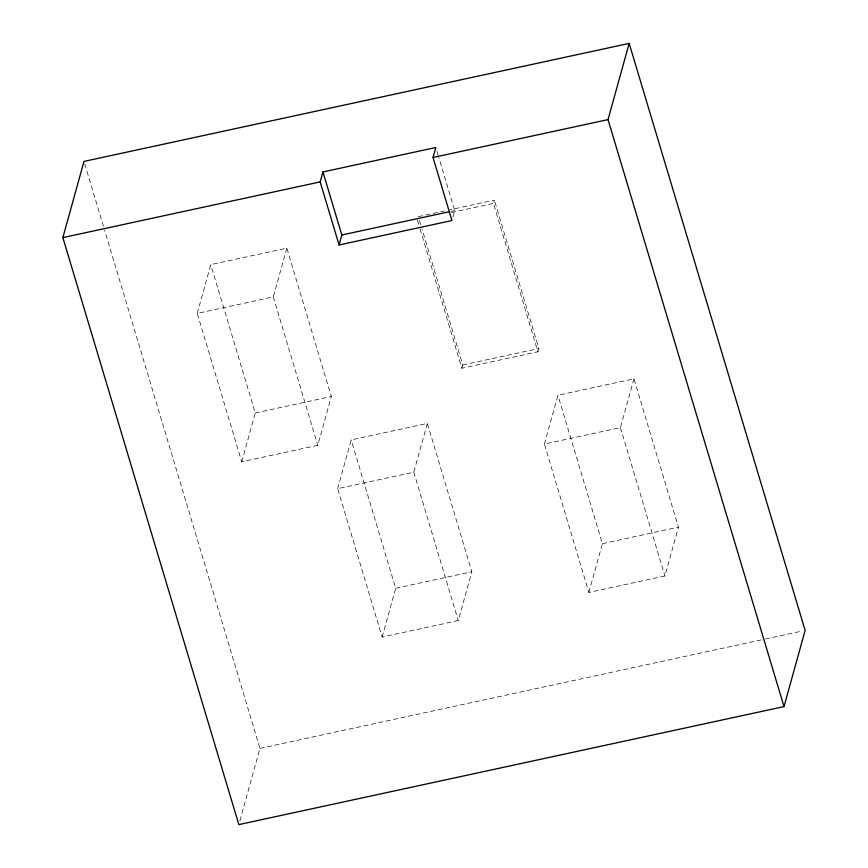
<?xml version="1.0" encoding="UTF-8"?>
<svg xmlns="http://www.w3.org/2000/svg" width="868" height="868" viewBox="0 0 868 868"><rect width="100%" height="100%" fill="white"/><g stroke="black" fill="none" stroke-linecap="round" stroke-linejoin="round"><path stroke-width="0.65" stroke-dasharray="4.34 3.25" d="M197.242 313.402L210.772 264.621L286.841 248.15L331.326 396.513L317.796 445.306L241.727 461.765L197.242 313.402L273.312 296.932L286.841 248.15M241.727 461.765L255.257 412.984L210.772 264.621M239.915 820.727L259.966 748.4L104.627 230.237M337.663 488.673L351.193 439.892L427.338 423.41L471.812 571.773L458.282 620.555L382.148 637.036L337.663 488.673L413.808 472.192L427.338 423.41M452.977 216.794L454.702 210.566L438.893 157.802M420.09 228.924L461.863 368.26L537.932 351.8L493.458 203.427L494.369 200.161L449.776 209.806M382.148 637.036L395.678 588.254L351.193 439.892M461.863 368.26L462.774 364.983L422.163 229.521M537.932 351.8L538.844 348.524L494.369 200.161M544.399 444.069L557.929 395.287L633.955 378.828L678.44 527.191L664.91 575.972L588.873 592.432L544.399 444.069L620.425 427.609L633.955 378.828M588.873 592.432L602.403 543.65L557.929 395.287M418.289 216.62L444.524 210.946M450.774 211.412L454.702 210.566M451.49 212.519L493.458 203.427M462.774 364.983L538.844 348.524M255.257 412.984L331.326 396.513M395.678 588.254L471.812 571.773M602.403 543.65L678.44 527.191M259.966 748.4L764.122 639.271M765.446 638.989L802.488 630.971M620.425 427.609L664.91 575.972M436.962 151.368L438.503 156.522M419.45 220.494L421.772 228.23M417.389 219.897L419.711 227.633M413.808 472.192L458.282 620.555M273.312 296.932L317.796 445.306M84.771 163.998L104.236 228.935"/><path stroke-width="1.3" d="M62.865 237.604L83.99 161.405L629.159 43.4L805.135 630.396L784.01 706.595L238.841 824.6L62.865 237.604L320.173 181.911L322.939 171.94L435.801 147.506L433.034 157.477L451.946 220.537L339.073 244.971L320.173 181.911M339.073 244.971L341.84 235L322.939 171.94M784.01 706.595L608.034 119.6L629.159 43.4M433.034 157.477L608.034 119.6M341.84 235L449.461 211.705"/></g></svg>
